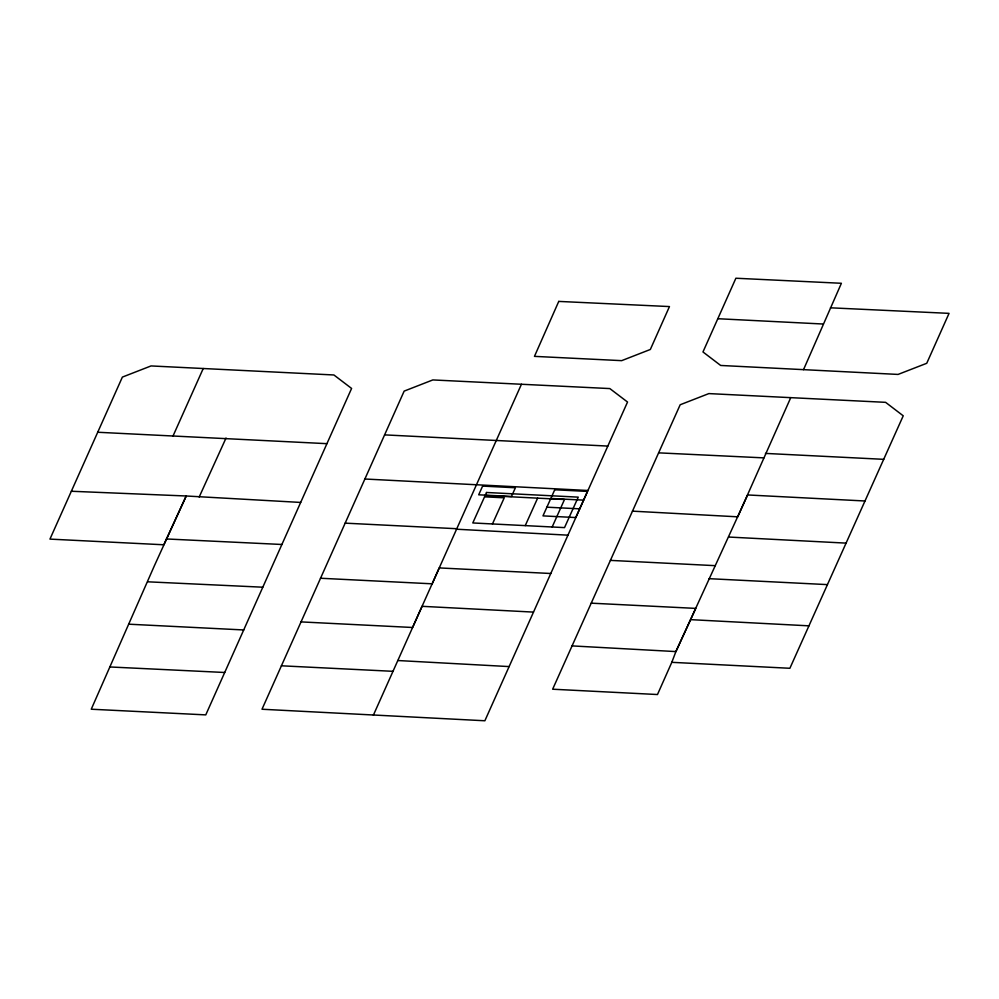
<?xml version="1.0" encoding="UTF-8"?>
<svg xmlns="http://www.w3.org/2000/svg" width="999" height="999" viewBox="0 0 999 999"><rect width="100%" height="100%" fill="white"/><g stroke="black" fill="none" stroke-linecap="round" stroke-linejoin="round"><path stroke-width="1.5" d="M632.454 511.151L737.749 516.82L790.746 397.652L885.601 402.335L903.233 415.809L789.884 668.281L671.803 662.325L657.479 694.53L552.647 689.21L680.182 404.757L708.853 393.594L790.746 397.652M671.803 662.325L675.898 651.585L747.639 494.955L864.984 500.986M71.379 491.258L186.214 495.991L163.799 544.78L49.95 539.11L122.377 377.098L151.049 365.934L333.903 374.975L351.598 388.436L205.769 714.884L91.259 709.215L154.333 565.871L186.214 495.991L300.687 502.435M97.74 432.255L326.91 443.668M803.521 369.655L841.395 283.279L735.888 278.234L702.971 351.96L720.679 365.459L898.064 374.425L926.747 363.286L949.05 313.361L830.456 307.804M301.036 621.902L404.158 391.108L432.829 379.932L609.827 388.574L627.534 402.035L484.865 720.766L262 709.24L301.036 621.902L412.587 627.484L521.441 384.265M173.039 435.976L203.234 368.519M373.376 715.172L422.065 606.318L533.466 612.1M552.172 526.985L564.497 499.512L485.164 495.479M492.457 523.951L504.233 497.814L484.565 496.815M525.249 525.611L537.624 498.151M199.176 497.027L226.036 438.049M147.889 581.818L262.787 587.2M658.616 452.847L763.923 457.879M166.408 538.961L281.905 544.48M109.828 666.957L224.713 672.489M717.881 318.718L823.263 324.026M765.446 453.409L883.74 459.328M384.603 434.877L607.842 446.078M345.154 523.151L456.843 528.721M610.426 560.389L715.172 565.659M709.065 578.671L827.422 584.615M550.811 573.501L439.26 567.919L432.18 583.816L320.492 578.246M591.258 603.171L695.779 608.391L675.898 651.585L572.065 645.903M128.933 624.2L243.756 629.957M281.381 665.796L392.982 671.316M587.936 490.497L364.872 479.008M550.811 498.464L583.591 500.137M546.89 507.18L579.67 508.841M728.596 537.037L846.091 543.119M690.584 619.642L808.953 625.836M456.58 529.22L567.894 535.164M397.827 660.526L509.103 666.583M558.753 301.411L534.465 356.368L621.665 360.651L650.337 349.475L669.467 306.568L558.753 301.411M482.617 486.088L478.696 494.805L511.476 496.466L515.397 487.762L482.617 486.088M486.525 492.482L472.789 522.952L564.522 527.609L578.246 497.14L486.525 492.482M554.745 489.76L542.969 515.884L575.749 517.557L587.524 491.421L554.745 489.76"/></g></svg>
